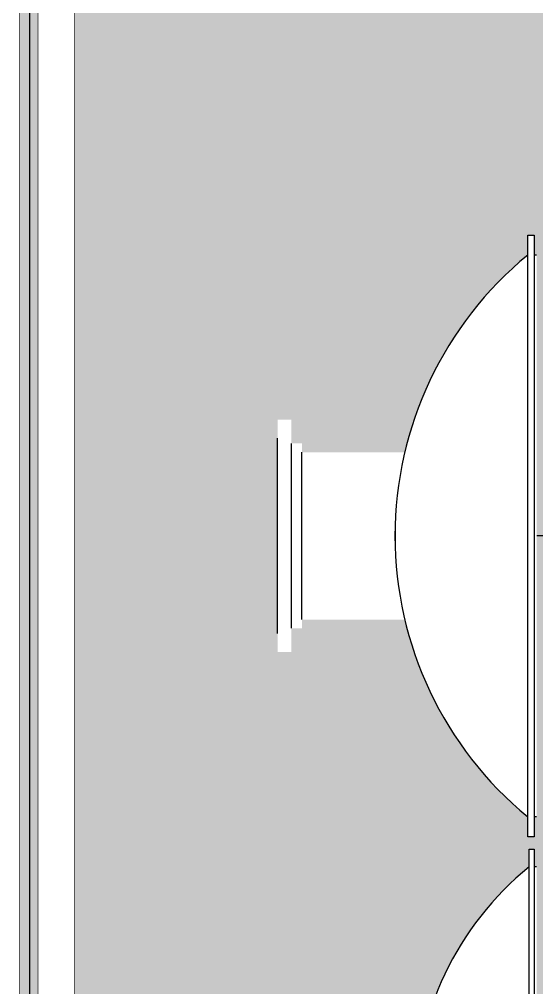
# Model space of a CAD drawing. Header units: millimetres. Extents: x -18489 to 17339, y -1599 to 10961.
# Drawn here: x -14933.2 to -14792.1, y 2992.1 to 3256.3 of the extents above; entities that cross this region are included whole.
import ezdxf

# ---------------------------------------------------------------- set-up
doc = ezdxf.new("R2010")
doc.units = ezdxf.units.MM
for name, color, linetype in [('188K-SM-03-F10-MECH-EQ-Y2257103$0$0 Xref', 8, 'Continuous'), ('188K-SM-03-F10-MECH-EQ-Y2257103$0$M-EQU-FOUNDATION', 8, 'Continuous'), ('188K-SM-03-F10-MECH-EQ-Y2257103$0$Micron CUP L10 HVAC EQU$0$M-MECH-EQU', 136, 'Continuous'), ('188K-SM-03-F10-MECH-EQ-Y2257103$0$Micron CUP L10 HVAC EQU$0$M-PHASE1 AREA', 252, 'Continuous'), ('188K-SM-07-F10-MECH-CHW PIPE-Y2257103$0$M-CWTR-12PIPE-S', 3, 'Continuous'), ('188K-SM-07-F10-MECH-CHW PIPE-Y2257103$0$M-P-EXISTING PIPE', 8, 'Continuous')]:
    doc.layers.add(name, color=color, linetype=linetype)

# ---------------------------------------------------------------- blocks, each defined once
blk = doc.blocks.new('188K-SM-03-F10-MECH-EQ-Y2257103$0$Micron CUP L10 HVAC EQU$0$A$C0c53ceb0')
at = {"layer": '188K-SM-03-F10-MECH-EQ-Y2257103$0$Micron CUP L10 HVAC EQU$0$M-PHASE1 AREA'}
blk.add_line((18509.19987, 21979.03032), (13383.58898, 21979.03032), dxfattribs=at)
blk.add_wipeout([(13490.13513, 21076.28832), (13478.76556, 21066.87932), (13467.56193, 21057.27333), (13456.52766, 21047.47327), (13445.6661, 21037.48214), (13434.98056, 21027.30296), (13424.47431, 21016.93884), (13414.15053, 21006.39295), (13404.01238, 20995.66848), (13394.06294, 20984.76872), (13384.30524, 20973.69697), (13374.74225, 20962.45661), (13365.3769, 20951.05107), (13356.21202, 20939.48382), (13347.25042, 20927.75838), (13338.49481, 20915.87832), (13329.94788, 20903.84727), (13321.61222, 20891.66888), (13313.49037, 20879.34687), (13305.58481, 20866.885), (13297.89794, 20854.28705), (13290.43211, 20841.55686), (13283.18958, 20828.69832), (13276.17258, 20815.71533), (13269.38322, 20802.61186), (13262.82359, 20789.3919), (13256.49567, 20776.05946), (13250.4014, 20762.61862), (13244.54264, 20749.07347), (13238.92116, 20735.42813), (13233.53868, 20721.68676), (13228.39685, 20707.85355), (13223.49722, 20693.9327), (13218.84128, 20679.92847), (13214.43047, 20665.84511), (13210.26611, 20651.68692), (13206.34948, 20637.4582), (13202.68178, 20623.1633), (13199.26411, 20608.80656), (13196.09753, 20594.39237), (13193.18299, 20579.9251), (13190.52138, 20565.40918), (13188.11351, 20550.84901), (13185.96012, 20536.24904), (13184.06187, 20521.61371), (13182.41932, 20506.94747), (13181.03299, 20492.25481), (13179.90329, 20477.54019), (13179.03056, 20462.80809), (13178.41508, 20448.06301), (13178.05703, 20433.30943), (13177.95653, 20418.55185), (13178.11359, 20403.79476), (13178.52817, 20389.04266), (13179.20015, 20374.30005), (13180.12933, 20359.57141), (13181.31541, 20344.86122), (13182.75804, 20330.17398), (13184.45677, 20315.51415), (13186.4111, 20300.8862), (13188.62042, 20286.29459), (13191.08407, 20271.74375), (13193.80129, 20257.23813), (13196.77125, 20242.78214), (13199.99305, 20228.38019), (13203.46571, 20214.03666), (13207.18817, 20199.75591), (13211.15929, 20185.54231), (13215.37787, 20171.40018), (13219.84263, 20157.33383), (13224.55219, 20143.34754), (13229.50514, 20129.44557), (13234.69995, 20115.63217), (13240.13504, 20101.91153), (13245.80877, 20088.28783), (13251.7194, 20074.76523), (13257.86513, 20061.34784), (13264.24409, 20048.03975), (13270.85434, 20034.84502), (13277.69386, 20021.76767), (13284.76057, 20008.81167), (13292.05232, 19995.98097), (13299.56688, 19983.27949), (13307.30197, 19970.71109), (13315.25523, 19958.2796), (13323.42424, 19945.98881), (13331.80651, 19933.84246), (13340.39948, 19921.84425), (13349.20055, 19909.99783), (13358.20702, 19898.30682), (13367.41616, 19886.77477), (13376.82515, 19875.4052), (13386.43114, 19864.20158), (13396.2312, 19853.1673), (13406.22234, 19842.30575), (13416.40151, 19831.62021), (13426.76563, 19821.11395), (13437.31153, 19810.79018), (13448.03599, 19800.65202), (13458.93576, 19790.70258), (13470.0075, 19780.94488), (13481.24786, 19771.3819), (13490.13513, 19764.0558), (13490.13513, 19715.88267), (13504.11637, 19715.88267), (13504.11637, 19764.0558), (13510.45995, 19764.0558), (13510.45995, 21076.28832), (13504.11637, 21076.28832), (13504.11637, 21124.46145), (13490.13513, 21124.46145)]).dxf.layer = '188K-SM-03-F10-MECH-EQ-Y2257103$0$Micron CUP L10 HVAC EQU$0$M-PHASE1 AREA'
for p, q in [((13490.13513, 19715.88267), (13490.13513, 21124.46145)), ((13490.13513, 21124.46145), (13504.11637, 21124.46145)), ((13504.11637, 21124.46145), (13504.11637, 19715.88267)), ((13510.45995, 21076.28832), (13504.11637, 21076.28832))]:
    blk.add_line(p, q, dxfattribs=at)
blk.add_arc((14023.53241, 20420.17206), 845.57744, 129.10978441, 230.89021559, dxfattribs=at)
blk.add_wipeout([(12801.83156, 21712.68239), (12803.41745, 21712.68239), (12803.41745, 21661.93376), (12841.47892, 21661.93376), (12841.47892, 21726.95544), (12870.02502, 21726.95544), (12870.02502, 21750.74385), (13504.11637, 21750.74385), (13504.11637, 22207.48146), (12870.02502, 22207.48146), (12870.02502, 22231.26987), (12841.47892, 22231.26987), (12841.47892, 22296.29155), (12803.41745, 22296.29155), (12803.41745, 22245.54292), (12801.83156, 22245.54292)]).dxf.layer = '188K-SM-03-F10-MECH-EQ-Y2257103$0$Micron CUP L10 HVAC EQU$0$M-PHASE1 AREA'
for p, q in [((12803.41745, 21712.68239), (12803.41745, 22245.54292)), ((12841.47892, 21726.95544), (12841.47892, 22231.26987)), ((12870.02502, 21750.74385), (12870.02502, 22207.48146))]:
    blk.add_line(p, q, dxfattribs=at)
blk.add_wipeout([(12801.83156, 21712.68239), (12803.41745, 21712.68239), (12803.41745, 21661.93376), (12841.47892, 21661.93376), (12841.47892, 21726.95544), (12870.02502, 21726.95544), (12870.02502, 21750.74385), (13504.11637, 21750.74385), (13504.11637, 22207.48146), (12870.02502, 22207.48146), (12870.02502, 22231.26987), (12841.47892, 22231.26987), (12841.47892, 22296.29155), (12803.41745, 22296.29155), (12803.41745, 22245.54292), (12801.83156, 22245.54292)]).dxf.layer = '188K-SM-03-F10-MECH-EQ-Y2257103$0$Micron CUP L10 HVAC EQU$0$M-PHASE1 AREA'
for p, q in [((12803.41745, 21712.68239), (12803.41745, 22245.54292)), ((12841.47892, 21726.95544), (12841.47892, 22231.26987)), ((12870.02502, 21750.74385), (12870.02502, 22207.48146))]:
    blk.add_line(p, q, dxfattribs=at)
blk.add_wipeout([(13486.12598, 22745.50567), (13472.84652, 22734.39604), (13459.76296, 22723.05635), (13446.8793, 22711.49005), (13434.19946, 22699.70065), (13421.72731, 22687.69176), (13409.46664, 22675.46703), (13397.42119, 22663.03018), (13385.59463, 22650.38501), (13373.99056, 22637.53536), (13362.61251, 22624.48514), (13351.46395, 22611.23834), (13340.54828, 22597.79899), (13329.86882, 22584.17118), (13319.42882, 22570.35907), (13309.23147, 22556.36685), (13299.27987, 22542.1988), (13289.57706, 22527.85922), (13280.12598, 22513.35249), (13270.92952, 22498.68303), (13261.99047, 22483.8553), (13253.31157, 22468.87382), (13244.89545, 22453.74316), (13236.74468, 22438.46792), (13228.86174, 22423.05275), (13221.24903, 22407.50236), (13213.90888, 22391.82147), (13206.84351, 22376.01487), (13200.05508, 22360.08737), (13193.54566, 22344.04382), (13187.31723, 22327.88911), (13181.37168, 22311.62816), (13175.71083, 22295.26592), (13170.33641, 22278.80738), (13165.25005, 22262.25755), (13160.45329, 22245.62146), (13155.94761, 22228.9042), (13151.73436, 22212.11085), (13147.81485, 22195.24653), (13144.19025, 22178.31637), (13140.86168, 22161.32553), (13137.83014, 22144.27918), (13135.09657, 22127.18252), (13132.66179, 22110.04077), (13130.52655, 22092.85912), (13128.69149, 22075.64284), (13127.15718, 22058.39714), (13125.92408, 22041.1273), (13124.99257, 22023.83856), (13124.36294, 22006.5362), (13124.03536, 21989.22549), (13124.00995, 21971.9117), (13124.28671, 21954.6001), (13124.86555, 21937.29597), (13125.74631, 21920.00457), (13126.92871, 21902.73118), (13128.41239, 21885.48106), (13130.1969, 21868.25946), (13132.2817, 21851.07162), (13134.66615, 21833.92279), (13137.34953, 21816.81819), (13140.33101, 21799.76302), (13143.60969, 21782.76248), (13147.18458, 21765.82175), (13151.05457, 21748.94599), (13155.2185, 21732.14035), (13159.67509, 21715.40993), (13164.423, 21698.75984), (13169.46076, 21682.19515), (13174.78685, 21665.7209), (13180.39964, 21649.34212), (13186.29742, 21633.06378), (13192.47841, 21616.89086), (13198.94071, 21600.82827), (13205.68235, 21584.88091), (13212.70129, 21569.05364), (13219.99539, 21553.35127), (13227.56242, 21537.7786), (13235.40007, 21522.34036), (13243.50597, 21507.04126), (13251.87763, 21491.88596), (13260.51252, 21476.87907), (13269.408, 21462.02516), (13278.56137, 21447.32877), (13287.96982, 21432.79436), (13297.6305, 21418.42636), (13307.54047, 21404.22916), (13317.6967, 21390.20707), (13328.09611, 21376.36437), (13338.73552, 21362.70527), (13349.61169, 21349.23393), (13360.72132, 21335.95446), (13372.06101, 21322.87091), (13383.62732, 21309.98725), (13395.41671, 21297.30741), (13407.4256, 21284.83526), (13419.65033, 21272.57459), (13432.08718, 21260.52914), (13444.73235, 21248.70258), (13457.58201, 21237.0985), (13470.63222, 21225.72046), (13483.87902, 21214.5719), (13486.12598, 21212.71964), (13486.12598, 21158.4313), (13504.11637, 21158.4313), (13504.11637, 21212.71964), (13510.45995, 21212.71964), (13510.45995, 22745.50567), (13504.11637, 22745.50567), (13504.11637, 22799.79401), (13486.12598, 22799.79401)]).dxf.layer = '188K-SM-03-F10-MECH-EQ-Y2257103$0$Micron CUP L10 HVAC EQU$0$M-PHASE1 AREA'
for p, q in [((13486.12598, 21158.4313), (13486.12598, 22799.79401)), ((13486.12598, 22799.79401), (13504.11637, 22799.79401)), ((13504.11637, 22799.79401), (13504.11637, 21158.4313)), ((13510.45995, 22745.50567), (13504.11637, 22745.50567)), ((13510.45995, 21212.71964), (13504.11637, 21212.71964)), ((13504.11637, 21158.4313), (13486.12598, 21158.4313))]:
    blk.add_line(p, q, dxfattribs=at)
blk.add_arc((14116.00471, 21979.11266), 992.02089, 129.41590656, 230.58409344, dxfattribs=at)
blk = doc.blocks.new('188K-SM-03-F10-MECH-EQ-Y2257103$0$Micron CUP L10 HVAC EQU')
at = {"layer": '188K-SM-03-F10-MECH-EQ-Y2257103$0$Micron CUP L10 HVAC EQU$0$M-MECH-EQU'}
blk.add_blockref('188K-SM-03-F10-MECH-EQ-Y2257103$0$Micron CUP L10 HVAC EQU$0$A$C0c53ceb0', (-206166.7, 2082.2), dxfattribs=at)
blk = doc.blocks.new('188K-SM-03-F10-MECH-EQ-Y2257103')
at = {"layer": '188K-SM-03-F10-MECH-EQ-Y2257103$0$M-EQU-FOUNDATION'}
h = blk.add_hatch(dxfattribs=at)
h.set_pattern_fill('AR-CONC', color=256, scale=0.1)
h.set_pattern_definition([(50, (4473.521, 709.199), (18.218467, -1.593909), [1.905, -20.955]), (355, (4473.521, 709.2), (-3.524342, 19.105685), [1.524, -16.764058]), (100.45144, (4475.04, 709.066), (14.694125, 17.511775), [1.619001, -17.809024]), (46.1842, (4473.521, 714.28), (27.107904, -4.204233), [2.8575, -31.4325]), (96.63556, (4475.78, 713.93), (23.740413, 24.742612), [2.428502, -26.71356]), (351.18415, (4473.52, 714.28), (23.740413, 24.742612), [2.285997, -25.145973]), (21, (4476.061, 713.009), (15.161439, -10.22652), [1.905, -20.955]), (326, (4476.061, 713.01), (6.180203, 18.418797), [1.524, -16.764]), (71.45144, (4477.325, 712.157), (21.341642, 8.192277), [1.619001, -17.808994]), (37.5, (4473.5214, 709.199), (0.3088603, 8.4555039), [0, -16.5608, 0, -17.018, 0, -16.8275]), (7.5, (4473.521, 709.199), (6.6819663, 10.0180575), [0, -9.7028, 0, -16.1798, 0, -6.4135]), (327.5, (4467.857, 709.199), (13.5590595, -0.5728744), [0, -6.35, 0, -19.812, 0, -26.289]), (317.5, (4465.317, 709.199), (14.812918, 2.542649), [0, -8.255, 0, -13.1572, 0, -18.669])])
h.paths.add_polyline_path([(-14928.15, 5602.46), (-14278.15, 5602.46), (-14278.15, 1902.46), (-14928.15, 1902.46)], flags=16)
h.paths.add_polyline_path([(-14933.15, 5607.46), (-14273.15, 5607.46), (-14273.15, 1897.46), (-14933.15, 1897.46)])
h = blk.add_hatch(dxfattribs=at)
h.set_pattern_fill('AR-CONC', color=256, scale=0.3)
h.set_pattern_definition([(50, (4473.52, 709.2), (54.6554, -4.78173), [5.715, -62.865]), (355, (4473.52, 709.2), (-10.57303, 57.31705), [4.572, -50.29218]), (100.45144, (4478.076, 708.8), (44.08237, 52.53533), [4.857, -53.42707]), (46.1842, (4473.52, 724.44), (81.32371, -12.6127), [8.5725, -94.2975]), (96.63556, (4480.3, 723.39), (71.22124, 74.22784), [7.2855, -80.14068]), (351.18415, (4473.52, 724.44), (71.22124, 74.22784), [6.858, -75.43792]), (21, (4481.14, 720.63), (45.48432, -30.67956), [5.715, -62.865]), (326, (4481.14, 720.63), (18.54061, 55.25639), [4.572, -50.292]), (71.45144, (4484.93, 718.07), (64.02493, 24.57683), [4.857, -53.42698]), (37.5, (4473.521, 709.2), (0.926581, 25.366512), [0, -49.6824, 0, -51.054, 0, -50.4825]), (7.5, (4473.52, 709.2), (20.0459, 30.054172), [0, -29.1084, 0, -48.5394, 0, -19.2405]), (327.5, (4456.529, 709.2), (40.677179, -1.718623), [0, -19.05, 0, -59.436, 0, -78.867]), (317.5, (4448.91, 709.2), (44.438754, 7.62795), [0, -24.765, 0, -39.4716, 0, -56.007])])
h.paths.add_polyline_path([(-14918.15, 5592.46), (-14288.15, 5592.46), (-14288.15, 1912.46), (-14918.15, 1912.46)])
at = {"layer": '188K-SM-03-F10-MECH-EQ-Y2257103$0$M-EQU-FOUNDATION', "const_width": 0.2}
for points in [[(-14933.15, 5607.46), (-14273.15, 5607.46), (-14273.15, 1897.46), (-14933.15, 1897.46)], [(-14928.15, 5602.46), (-14278.15, 5602.46), (-14278.15, 1902.46), (-14928.15, 1902.46)], [(-14918.15, 5592.46), (-14288.15, 5592.46), (-14288.15, 1912.46), (-14918.15, 1912.46)]]:
    blk.add_lwpolyline(points, close=True, dxfattribs=at)
at = {"layer": '188K-SM-03-F10-MECH-EQ-Y2257103$0$0 Xref', "xscale": 0.1, "yscale": 0.1, "zscale": 0.1}
blk.add_blockref('188K-SM-03-F10-MECH-EQ-Y2257103$0$Micron CUP L10 HVAC EQU', (4473.52, 709.2), dxfattribs=at)
blk = doc.blocks.new('188K-SM-07-F10-MECH-CHW PIPE-Y2257103')
at = {"layer": '188K-SM-07-F10-MECH-CHW PIPE-Y2257103$0$M-CWTR-12PIPE-S'}
blk.add_line((-14930.35, 3254.38), (-14930.35, 5602.94), dxfattribs=at)
at = {"layer": '188K-SM-07-F10-MECH-CHW PIPE-Y2257103$0$M-P-EXISTING PIPE'}
blk.add_line((-14930.35, 1889.77), (-14930.35, 3254.38), dxfattribs=at)

msp = doc.modelspace()

# ---------------------------------------------------------------- block references
msp.add_blockref('188K-SM-03-F10-MECH-EQ-Y2257103', (0, 0))

# ---------------------------------------------------------------- next in the draw order: block references
msp.add_blockref('188K-SM-07-F10-MECH-CHW PIPE-Y2257103', (0, 0))

doc.saveas('drawing.dxf')
